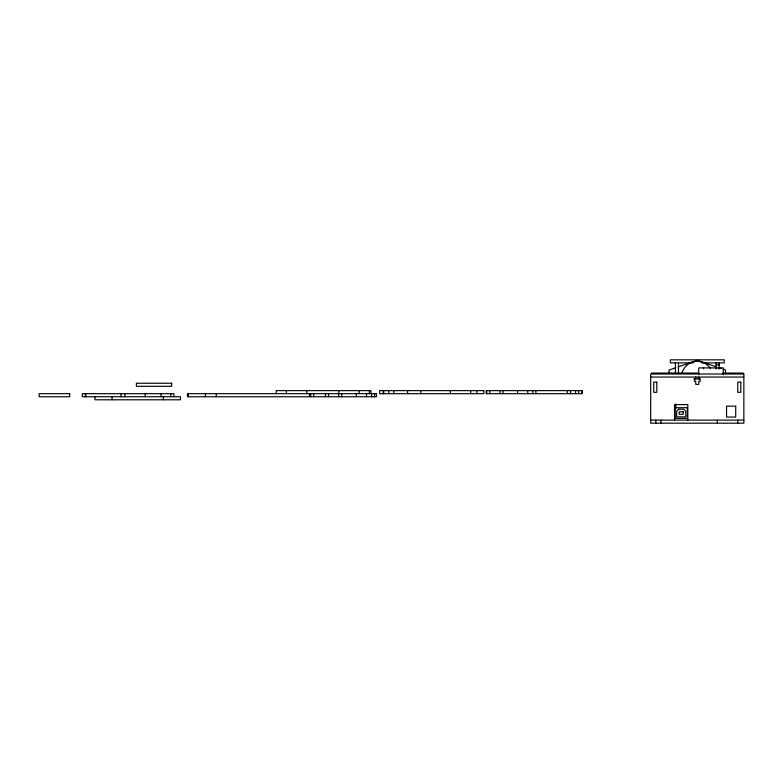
<?xml version="1.0" encoding="UTF-8"?>
<svg xmlns="http://www.w3.org/2000/svg" width="783" height="783" viewBox="0 0 783 783"><rect width="100%" height="100%" fill="white"/><g stroke="black" fill="none" stroke-linecap="round" stroke-linejoin="round"><path stroke-width="1.17" d="M675.798 367.687L669.025 370.007L669.025 373.569M678.058 366.914L697.271 360.337L716.484 366.914M693.102 362.881L670.346 362.881L670.346 359.828L724.255 359.828L724.255 362.881L701.49 362.881M716.102 364.917L719.166 364.917M651.476 373.08L698.495 373.08M722.915 373.08L743.067 373.08M650.693 377.054L743.85 377.054M693.885 378.786L699.992 378.786M650.693 420.119L743.85 420.119M718.745 367.687L721.006 368.46M723.267 369.233L725.528 370.007L725.528 373.569M737.743 420.119L737.743 423.172M723.257 374.763L723.257 367.893L698.72 367.893L698.72 374.763M719.166 362.881L719.166 368.91M718.442 367.893L718.442 368.813M717.375 420.119L717.375 423.172M716.102 362.881L716.102 368.91M703.535 367.893L703.535 368.813M698.798 377.054L698.798 379.089L700.119 379.089L700.119 381.331L698.798 381.331L698.798 384.384L695.744 384.384L695.744 381.331L694.423 381.331L694.423 379.089L695.744 379.089L695.744 377.054M687.807 420.119L687.807 404.645L674.564 404.645L674.564 420.119M678.489 362.881L678.489 373.481M675.739 404.038L675.739 408.892M675.435 362.881L675.435 373.481M660.872 420.119L660.872 423.172M655.782 420.119L655.782 423.172M581.681 390.619L581.681 393.673M578.627 390.619L578.627 393.673M575.574 390.619L575.574 393.673M570.484 390.619L570.484 393.673M567.43 390.619L567.332 393.673M535.875 390.619L535.875 393.673M532.822 390.619L532.822 393.673M527.732 390.619L527.732 393.673M517.543 390.619L517.543 393.673M502.989 390.619L502.989 393.673M499.936 390.619L499.936 393.673M489.757 390.619L489.757 393.673M486.703 390.619L486.703 393.673M476.837 390.619L476.837 393.673M470.73 390.619L470.73 393.673M450.362 390.619L450.362 393.673M420.794 390.619L420.794 393.673M407.551 390.619L407.551 393.673M393.859 390.619L393.859 393.673M388.769 390.619L388.769 393.673M383.68 390.619L383.68 393.673M383.22 390.619L383.22 393.673M374.646 393.673L374.646 396.736M371.592 393.673L371.592 396.736M370.985 393.673L370.985 390.619L276.233 390.619L276.233 393.673M369.38 390.619L369.38 393.673M366.503 393.673L366.503 396.736M359.201 390.619L359.201 393.673M356.314 393.673L356.314 396.736M341.76 393.673L341.76 396.736M338.843 390.619L338.843 393.673M338.706 393.673L338.706 396.736M328.527 393.673L328.527 396.736M325.474 393.673L325.474 396.736M313.729 393.673L313.729 396.736M310.675 393.673L310.675 396.736M309.451 393.673L309.451 396.736M306.77 390.619L306.77 393.673M286.412 390.619L286.412 393.673M216.294 393.673L216.294 396.736M205.469 393.673L205.469 396.736M188.419 393.673L188.419 396.736M173.904 396.736L173.904 393.673L82.313 393.673L82.313 396.736L180.462 396.736L180.462 399.79L94.978 399.79L94.978 396.736M170.851 393.673L170.851 396.736M163.412 396.736L163.412 399.79M160.975 393.673L160.975 396.736M145.198 393.673L145.198 396.736M124.84 393.673L124.84 396.736M121.032 393.673L121.032 396.736M112.028 396.736L112.028 399.79M85.797 393.673L85.797 396.736M85.367 393.673L85.367 396.736M682.032 373.051A15.777 15.777 0 0 1 710.396 368.372M678.646 409.225L676.61 411.261L676.61 416.859L685.771 416.859L685.771 411.261L683.735 409.225L678.646 409.225M743.85 374L650.693 374L650.693 423.172L743.85 423.172L743.85 374M656.8 382.143L653.746 382.143L653.746 392.322L656.8 392.322L656.8 382.143M740.796 382.143L737.743 382.143L737.743 392.322L740.796 392.322L740.796 382.143M171.653 383.239L136.418 383.239L136.418 386.293L171.653 386.293L171.653 383.239M483.786 390.619L379.657 390.619L379.657 393.673L483.786 393.673L483.786 390.619M582.395 390.619L486.135 390.619L486.135 393.673L582.395 393.673L582.395 390.619M69.697 393.673L39.15 393.673L39.15 396.736L69.697 396.736L69.697 393.673M376.506 393.673L187.45 393.673L187.45 396.736L376.506 396.736L376.506 393.673M735.707 406.171L726.546 406.171L726.546 417.065L735.707 417.065L735.707 406.171M687.298 407.698L675.073 407.698L675.073 418.386L687.298 418.386L687.298 407.698M683.226 411.77L679.155 411.77L679.155 414.315L683.226 414.315L683.226 411.77"/></g></svg>
